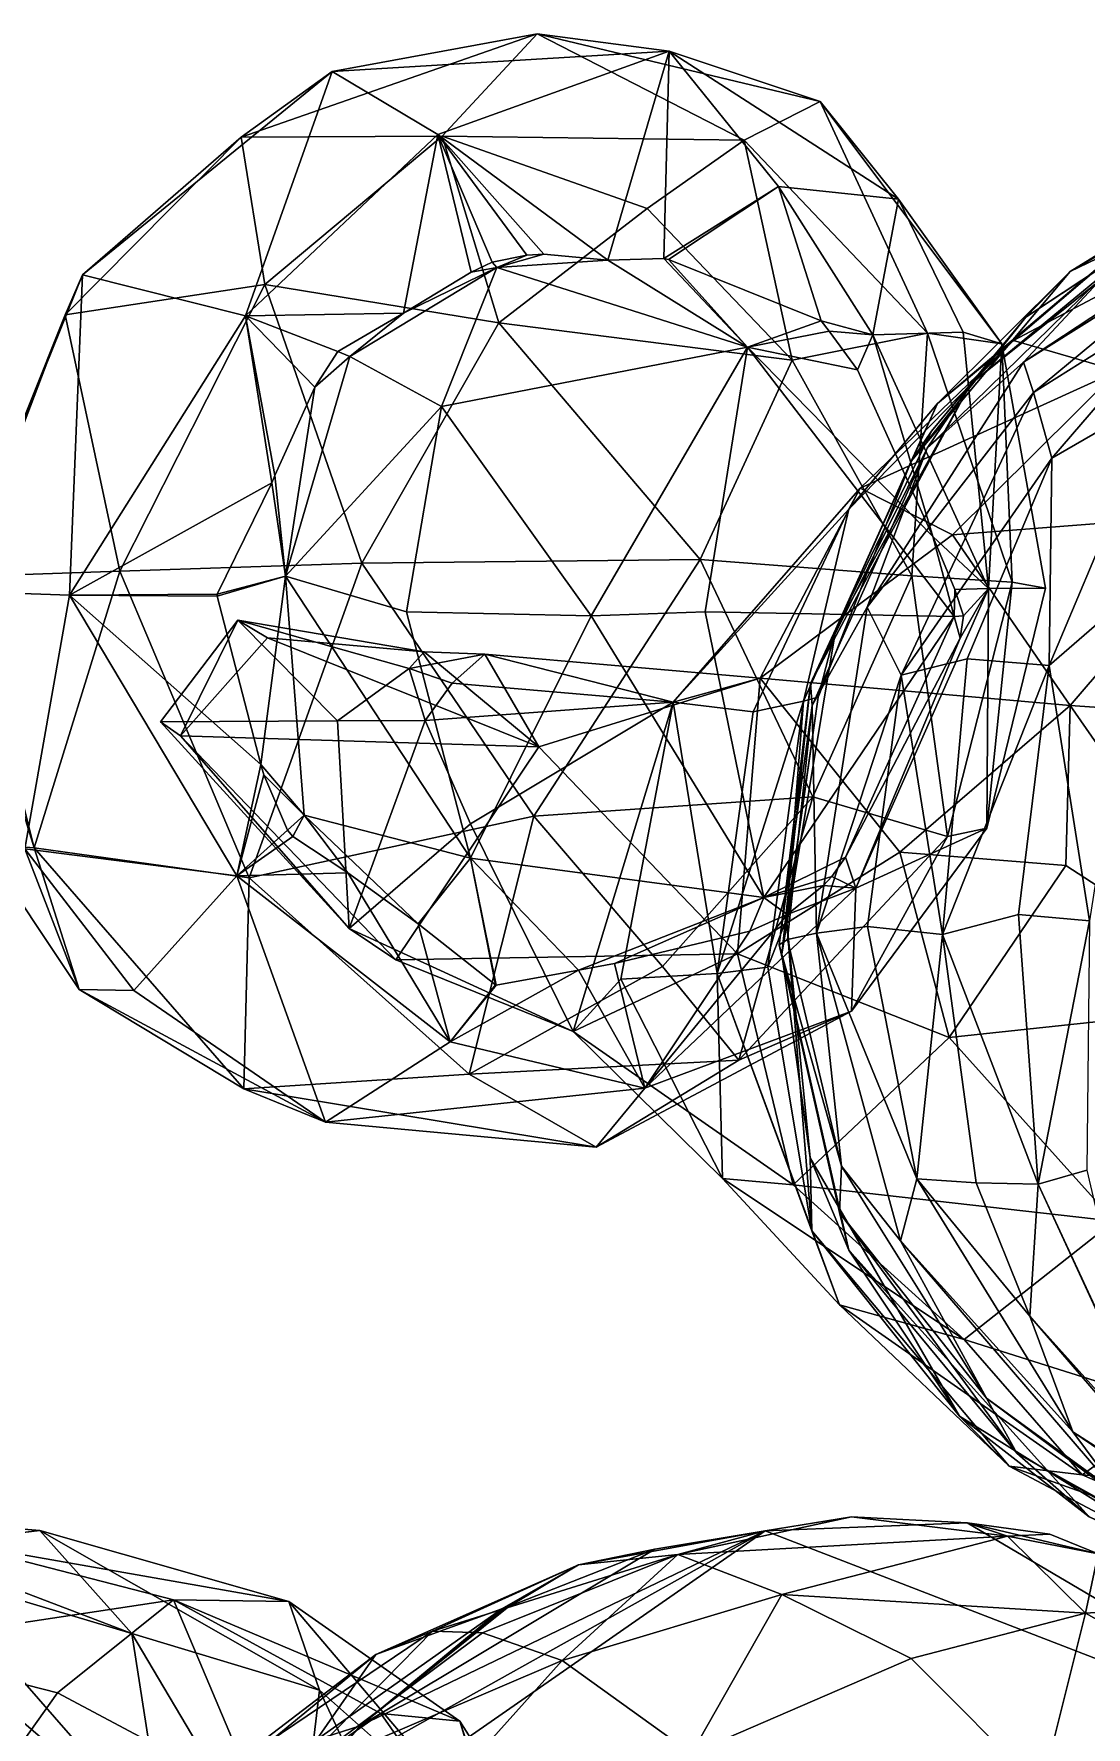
# Model space of a CAD drawing. Extents: x 373697 to 374058, y 6959904 to 6960301.
# Drawn here: x 373903.43 to 373921.43, y 6960143.75 to 6960172.68 of the extents above; entities that cross this region are included whole.
import ezdxf

# ---------------------------------------------------------------- set-up
doc = ezdxf.new("R2010")
doc.units = 0
doc.layers.add('Bht_Fk', color=7, linetype='CONTINUOUS')

msp = doc.modelspace()

# ---------------------------------------------------------------- linework, layer by layer
at = {"layer": 'Bht_Fk'}
for points in [[(373912.04, 6960172.678, 72.181), (373910.414, 6960170.93, 73.053), (373906.978, 6960170.915, 70.567)], [(373908.534, 6960172.033, 69.297), (373912.04, 6960172.678, 72.181), (373906.978, 6960170.915, 70.567)], [(373908.534, 6960172.033, 69.297), (373914.298, 6960172.38, 70.934), (373912.04, 6960172.678, 72.181)], [(373912.04, 6960172.678, 72.181), (373915.578, 6960170.861, 74.416), (373910.414, 6960170.93, 73.053)], [(373916.876, 6960171.523, 73.213), (373915.578, 6960170.861, 74.416), (373912.04, 6960172.678, 72.181)], [(373914.298, 6960172.38, 70.934), (373916.876, 6960171.523, 73.213), (373912.04, 6960172.678, 72.181)], [(373908.534, 6960172.033, 69.297), (373910.343, 6960170.956, 68.503), (373914.298, 6960172.38, 70.934)], [(373913.249, 6960168.811, 68.984), (373914.298, 6960172.38, 70.934), (373910.343, 6960170.956, 68.503)], [(373914.298, 6960172.38, 70.934), (373913.249, 6960168.811, 68.984), (373914.204, 6960168.839, 69.294)], [(373914.204, 6960168.839, 69.294), (373916.163, 6960170.073, 70.463), (373914.298, 6960172.38, 70.934)], [(373914.298, 6960172.38, 70.934), (373918.216, 6960169.855, 71.997), (373916.876, 6960171.523, 73.213)], [(373914.298, 6960172.38, 70.934), (373916.163, 6960170.073, 70.463), (373918.216, 6960169.855, 71.997)], [(373904.263, 6960168.562, 67.616), (373908.534, 6960172.033, 69.297), (373906.978, 6960170.915, 70.567)], [(373908.534, 6960172.033, 69.297), (373904.263, 6960168.562, 67.616), (373907.052, 6960167.859, 66.849)], [(373908.534, 6960172.033, 69.297), (373907.052, 6960167.859, 66.849), (373910.343, 6960170.956, 68.503)], [(373915.578, 6960170.861, 74.416), (373916.876, 6960171.523, 73.213), (373918.712, 6960167.563, 75.374)], [(373916.876, 6960171.523, 73.213), (373919.986, 6960167.382, 74.006), (373918.712, 6960167.563, 75.374)], [(373916.876, 6960171.523, 73.213), (373918.216, 6960169.855, 71.997), (373919.986, 6960167.382, 74.006)], [(373903.971, 6960167.879, 69.557), (373906.978, 6960170.915, 70.567), (373907.384, 6960168.398, 72.408)], [(373903.971, 6960167.879, 69.557), (373904.263, 6960168.562, 67.616), (373906.978, 6960170.915, 70.567)], [(373907.384, 6960168.398, 72.408), (373906.978, 6960170.915, 70.567), (373910.414, 6960170.93, 73.053)], [(373907.052, 6960167.859, 66.849), (373909.754, 6960167.906, 67.608), (373910.343, 6960170.956, 68.503)], [(373907.384, 6960168.398, 72.408), (373910.414, 6960170.93, 73.053), (373911.384, 6960167.738, 74.582)], [(373910.911, 6960168.606, 68.097), (373910.343, 6960170.956, 68.503), (373909.754, 6960167.906, 67.608)], [(373911.272, 6960168.78, 68.239), (373910.343, 6960170.956, 68.503), (373910.911, 6960168.606, 68.097)], [(373911.864, 6960168.896, 68.43), (373910.343, 6960170.956, 68.503), (373911.272, 6960168.78, 68.239)], [(373911.864, 6960168.896, 68.43), (373912.154, 6960168.916, 68.516), (373910.343, 6960170.956, 68.503)], [(373912.154, 6960168.916, 68.516), (373913.249, 6960168.811, 68.984), (373910.343, 6960170.956, 68.503)], [(373910.414, 6960170.93, 73.053), (373913.92, 6960169.692, 74.811), (373911.384, 6960167.738, 74.582)], [(373915.578, 6960170.861, 74.416), (373913.92, 6960169.692, 74.811), (373910.414, 6960170.93, 73.053)], [(373916.399, 6960167.101, 75.812), (373913.92, 6960169.692, 74.811), (373915.578, 6960170.861, 74.416)], [(373918.712, 6960167.563, 75.374), (373916.399, 6960167.101, 75.812), (373915.578, 6960170.861, 74.416)], [(373921.154, 6960168.617, 174.7), (373925.624, 6960170.768, 175.692), (373924.261, 6960170.39, 176.996)], [(373921.154, 6960168.617, 174.7), (373922.621, 6960169.523, 173.186), (373925.624, 6960170.768, 175.692)], [(373924.261, 6960170.39, 176.996), (373923.058, 6960169.588, 178.293), (373920.395, 6960167.835, 175.805)], [(373920.395, 6960167.835, 175.805), (373921.154, 6960168.617, 174.7), (373924.261, 6960170.39, 176.996)], [(373914.204, 6960168.839, 69.294), (373914.287, 6960168.822, 69.311), (373916.163, 6960170.073, 70.463)], [(373914.287, 6960168.822, 69.311), (373916.896, 6960167.775, 70.444), (373916.163, 6960170.073, 70.463)], [(373916.896, 6960167.775, 70.444), (373917.777, 6960167.534, 70.845), (373916.163, 6960170.073, 70.463)], [(373916.163, 6960170.073, 70.463), (373917.777, 6960167.534, 70.845), (373918.216, 6960169.855, 71.997)], [(373924.959, 6960170.096, 182.248), (373923.622, 6960169.115, 183.524), (373920.353, 6960167.071, 180.849)], [(373921.871, 6960168.692, 180.044), (373924.959, 6960170.096, 182.248), (373920.353, 6960167.071, 180.849)], [(373913.92, 6960169.692, 74.811), (373916.399, 6960167.101, 75.812), (373911.384, 6960167.738, 74.582)], [(373918.216, 6960169.855, 71.997), (373917.777, 6960167.534, 70.845), (373919.323, 6960167.583, 72.254)], [(373918.216, 6960169.855, 71.997), (373919.323, 6960167.583, 72.254), (373919.986, 6960167.382, 74.006)], [(373923.058, 6960169.588, 178.293), (373921.871, 6960168.692, 180.044), (373919.446, 6960166.694, 177.137)], [(373920.395, 6960167.835, 175.805), (373923.058, 6960169.588, 178.293), (373919.446, 6960166.694, 177.137)], [(373922.621, 6960169.523, 173.186), (373921.154, 6960168.617, 174.7), (373918.884, 6960166.363, 171.899)], [(373920.184, 6960167.441, 170.271), (373922.621, 6960169.523, 173.186), (373918.884, 6960166.363, 171.899)], [(373920.184, 6960167.441, 170.271), (373924.046, 6960169.483, 171.91), (373922.621, 6960169.523, 173.186)], [(373921.967, 6960166.922, 169.207), (373924.046, 6960169.483, 171.91), (373920.184, 6960167.441, 170.271)], [(373920.353, 6960167.071, 180.849), (373923.622, 6960169.115, 183.524), (373920.523, 6960166.553, 182.58)], [(373923.622, 6960169.115, 183.524), (373923.317, 6960168.306, 185.116), (373920.523, 6960166.553, 182.58)], [(373910.911, 6960168.606, 68.097), (373911.352, 6960168.689, 68.424), (373911.272, 6960168.78, 68.239)], [(373911.272, 6960168.78, 68.239), (373911.352, 6960168.689, 68.424), (373911.864, 6960168.896, 68.43)], [(373912.154, 6960168.916, 68.516), (373911.864, 6960168.896, 68.43), (373911.352, 6960168.689, 68.424)], [(373913.249, 6960168.811, 68.984), (373912.154, 6960168.916, 68.516), (373911.352, 6960168.689, 68.424)], [(373913.249, 6960168.811, 68.984), (373911.352, 6960168.689, 68.424), (373915.634, 6960167.323, 71.052)], [(373914.204, 6960168.839, 69.294), (373913.249, 6960168.811, 68.984), (373915.634, 6960167.323, 71.052)], [(373914.204, 6960168.839, 69.294), (373915.634, 6960167.323, 71.052), (373914.287, 6960168.822, 69.311)], [(373914.287, 6960168.822, 69.311), (373915.634, 6960167.323, 71.052), (373916.896, 6960167.775, 70.444)], [(373904.263, 6960168.562, 67.616), (373902.077, 6960163.156, 66.886), (373904.042, 6960163.089, 65.856)], [(373904.263, 6960168.562, 67.616), (373903.971, 6960167.879, 69.557), (373902.077, 6960163.156, 66.886)], [(373907.052, 6960167.859, 66.849), (373904.263, 6960168.562, 67.616), (373904.042, 6960163.089, 65.856)], [(373909.754, 6960167.906, 67.608), (373908.836, 6960167.165, 67.364), (373911.352, 6960168.689, 68.424)], [(373908.836, 6960167.165, 67.364), (373910.404, 6960166.31, 69.067), (373911.352, 6960168.689, 68.424)], [(373910.911, 6960168.606, 68.097), (373909.754, 6960167.906, 67.608), (373911.352, 6960168.689, 68.424)], [(373911.352, 6960168.689, 68.424), (373910.404, 6960166.31, 69.067), (373915.634, 6960167.323, 71.052)], [(373920.395, 6960167.835, 175.805), (373918.434, 6960165.375, 173.494), (373921.154, 6960168.617, 174.7)], [(373918.434, 6960165.375, 173.494), (373918.884, 6960166.363, 171.899), (373921.154, 6960168.617, 174.7)], [(373918.709, 6960165.6, 178.54), (373921.871, 6960168.692, 180.044), (373920.353, 6960167.071, 180.849)], [(373918.709, 6960165.6, 178.54), (373919.446, 6960166.694, 177.137), (373921.871, 6960168.692, 180.044)], [(373904.906, 6960163.495, 71.408), (373903.971, 6960167.879, 69.557), (373907.384, 6960168.398, 72.408)], [(373907.384, 6960168.398, 72.408), (373909.039, 6960163.633, 74.046), (373904.906, 6960163.495, 71.408)], [(373909.039, 6960163.633, 74.046), (373907.384, 6960168.398, 72.408), (373911.384, 6960167.738, 74.582)], [(373920.523, 6960166.553, 182.58), (373923.317, 6960168.306, 185.116), (373920.838, 6960165.43, 184.33)], [(373920.838, 6960165.43, 184.33), (373923.317, 6960168.306, 185.116), (373922.755, 6960166.534, 186.599)], [(373902.264, 6960163.406, 68.543), (373902.077, 6960163.156, 66.886), (373903.971, 6960167.879, 69.557)], [(373902.264, 6960163.406, 68.543), (373903.971, 6960167.879, 69.557), (373904.906, 6960163.495, 71.408)], [(373907.052, 6960167.859, 66.849), (373904.042, 6960163.089, 65.856), (373907.504, 6960165.006, 66.473)], [(373909.754, 6960167.906, 67.608), (373907.052, 6960167.859, 66.849), (373908.634, 6960167.249, 67.121)], [(373907.052, 6960167.859, 66.849), (373907.504, 6960165.006, 66.473), (373907.555, 6960165.13, 66.496)], [(373907.052, 6960167.859, 66.849), (373907.555, 6960165.13, 66.496), (373908.239, 6960166.644, 66.848)], [(373908.634, 6960167.249, 67.121), (373907.052, 6960167.859, 66.849), (373908.239, 6960166.644, 66.848)], [(373909.754, 6960167.906, 67.608), (373908.634, 6960167.249, 67.121), (373908.836, 6960167.165, 67.364)], [(373914.829, 6960163.699, 75.998), (373909.039, 6960163.633, 74.046), (373911.384, 6960167.738, 74.582)], [(373911.384, 6960167.738, 74.582), (373916.399, 6960167.101, 75.812), (373914.829, 6960163.699, 75.998)], [(373917.034, 6960167.601, 70.484), (373916.896, 6960167.775, 70.444), (373915.634, 6960167.323, 71.052)], [(373915.634, 6960167.323, 71.052), (373917.515, 6960166.939, 70.649), (373917.034, 6960167.601, 70.484)], [(373918.447, 6960163.419, 76.183), (373916.399, 6960167.101, 75.812), (373918.712, 6960167.563, 75.374)], [(373917.034, 6960167.601, 70.484), (373917.777, 6960167.534, 70.845), (373916.896, 6960167.775, 70.444)], [(373917.515, 6960166.939, 70.649), (373917.777, 6960167.534, 70.845), (373917.034, 6960167.601, 70.484)], [(373919.323, 6960167.583, 72.254), (373917.777, 6960167.534, 70.845), (373919.757, 6960163.203, 72.313)], [(373918.781, 6960165.89, 175.29), (373918.434, 6960165.375, 173.494), (373920.395, 6960167.835, 175.805)], [(373920.159, 6960163.312, 75.439), (373918.447, 6960163.419, 76.183), (373918.712, 6960167.563, 75.374)], [(373919.986, 6960167.382, 74.006), (373920.159, 6960163.312, 75.439), (373918.712, 6960167.563, 75.374)], [(373918.781, 6960165.89, 175.29), (373920.395, 6960167.835, 175.805), (373919.446, 6960166.694, 177.137)], [(373919.986, 6960167.382, 74.006), (373919.323, 6960167.583, 72.254), (373919.757, 6960163.203, 72.313)], [(373910.404, 6960166.31, 69.067), (373912.96, 6960162.732, 70.875), (373915.634, 6960167.323, 71.052)], [(373912.96, 6960162.732, 70.875), (373914.909, 6960162.804, 71.566), (373915.634, 6960167.323, 71.052)], [(373914.909, 6960162.804, 71.566), (373919.17, 6960162.721, 72.144), (373915.634, 6960167.323, 71.052)], [(373918.805, 6960164.09, 71.605), (373917.515, 6960166.939, 70.649), (373915.634, 6960167.323, 71.052)], [(373918.805, 6960164.09, 71.605), (373915.634, 6960167.323, 71.052), (373919.17, 6960162.721, 72.144)], [(373918.884, 6960166.363, 171.899), (373917.368, 6960164.556, 169.773), (373920.184, 6960167.441, 170.271)], [(373917.368, 6960164.556, 169.773), (373917.564, 6960164.914, 168.174), (373920.184, 6960167.441, 170.271)], [(373917.515, 6960166.939, 70.649), (373918.805, 6960164.09, 71.605), (373917.777, 6960167.534, 70.845)], [(373917.564, 6960164.914, 168.174), (373921.967, 6960166.922, 169.207), (373920.184, 6960167.441, 170.271)], [(373918.805, 6960164.09, 71.605), (373919.757, 6960163.203, 72.313), (373917.777, 6960167.534, 70.845)], [(373919.757, 6960163.203, 72.313), (373920.732, 6960163.209, 74.234), (373919.986, 6960167.382, 74.006)], [(373920.732, 6960163.209, 74.234), (373920.159, 6960163.312, 75.439), (373919.986, 6960167.382, 74.006)], [(373907.736, 6960163.414, 67.144), (373908.836, 6960167.165, 67.364), (373908.239, 6960166.644, 66.848)], [(373907.736, 6960163.414, 67.144), (373910.404, 6960166.31, 69.067), (373908.836, 6960167.165, 67.364)], [(373908.239, 6960166.644, 66.848), (373908.836, 6960167.165, 67.364), (373908.634, 6960167.249, 67.121)], [(373916.399, 6960167.101, 75.812), (373918.447, 6960163.419, 76.183), (373914.829, 6960163.699, 75.998)], [(373917.682, 6960162.882, 179.973), (373920.353, 6960167.071, 180.849), (373920.523, 6960166.553, 182.58)], [(373918.709, 6960165.6, 178.54), (373920.353, 6960167.071, 180.849), (373917.682, 6960162.882, 179.973)], [(373919.446, 6960166.694, 177.137), (373918.709, 6960165.6, 178.54), (373916.715, 6960161.578, 176.271)], [(373917.147, 6960162.513, 174.733), (373919.446, 6960166.694, 177.137), (373916.715, 6960161.578, 176.271)], [(373917.147, 6960162.513, 174.733), (373918.781, 6960165.89, 175.29), (373919.446, 6960166.694, 177.137)], [(373917.564, 6960164.914, 168.174), (373919.143, 6960164.117, 167.145), (373921.967, 6960166.922, 169.207)], [(373919.143, 6960164.117, 167.145), (373923.981, 6960164.492, 168.562), (373921.967, 6960166.922, 169.207)], [(373907.555, 6960165.13, 66.496), (373907.736, 6960163.414, 67.144), (373908.239, 6960166.644, 66.848)], [(373918.264, 6960161.719, 181.938), (373917.682, 6960162.882, 179.973), (373920.523, 6960166.553, 182.58)], [(373918.264, 6960161.719, 181.938), (373920.523, 6960166.553, 182.58), (373920.838, 6960165.43, 184.33)], [(373922.755, 6960166.534, 186.599), (373922.378, 6960163.26, 188.098), (373920.794, 6960161.884, 185.934)], [(373922.755, 6960166.534, 186.599), (373920.794, 6960161.884, 185.934), (373920.838, 6960165.43, 184.33)], [(373907.736, 6960163.414, 67.144), (373909.808, 6960162.805, 69.211), (373910.404, 6960166.31, 69.067)], [(373909.808, 6960162.805, 69.211), (373912.96, 6960162.732, 70.875), (373910.404, 6960166.31, 69.067)], [(373918.884, 6960166.363, 171.899), (373916.592, 6960161.277, 171.173), (373917.368, 6960164.556, 169.773)], [(373916.592, 6960161.277, 171.173), (373918.884, 6960166.363, 171.899), (373918.434, 6960165.375, 173.494)], [(373917.147, 6960162.513, 174.733), (373918.434, 6960165.375, 173.494), (373918.781, 6960165.89, 175.29)], [(373916.715, 6960161.578, 176.271), (373918.709, 6960165.6, 178.54), (373916.74, 6960161.204, 178.162)], [(373916.74, 6960161.204, 178.162), (373918.709, 6960165.6, 178.54), (373917.682, 6960162.882, 179.973)], [(373916.592, 6960161.277, 171.173), (373918.434, 6960165.375, 173.494), (373916.842, 6960161.347, 173.325)], [(373916.842, 6960161.347, 173.325), (373918.434, 6960165.375, 173.494), (373917.147, 6960162.513, 174.733)], [(373919.391, 6960162.001, 183.824), (373918.264, 6960161.719, 181.938), (373920.838, 6960165.43, 184.33)], [(373920.838, 6960165.43, 184.33), (373920.794, 6960161.884, 185.934), (373919.391, 6960162.001, 183.824)], [(373907.504, 6960165.006, 66.473), (373904.042, 6960163.089, 65.856), (373906.57, 6960163.104, 66.103)], [(373907.736, 6960163.414, 67.144), (373907.504, 6960165.006, 66.473), (373906.57, 6960163.104, 66.103)], [(373907.504, 6960165.006, 66.473), (373907.736, 6960163.414, 67.144), (373907.555, 6960165.13, 66.496)], [(373917.564, 6960164.914, 168.174), (373917.368, 6960164.556, 169.773), (373914.363, 6960161.26, 167.136)], [(373915.854, 6960161.668, 165.513), (373917.564, 6960164.914, 168.174), (373914.363, 6960161.26, 167.136)], [(373915.854, 6960161.668, 165.513), (373919.143, 6960164.117, 167.145), (373917.564, 6960164.914, 168.174)], [(373914.363, 6960161.26, 167.136), (373917.368, 6960164.556, 169.773), (373915.731, 6960161.094, 169.212)], [(373915.731, 6960161.094, 169.212), (373917.368, 6960164.556, 169.773), (373916.592, 6960161.277, 171.173)], [(373919.143, 6960164.117, 167.145), (373921.152, 6960161.2, 166.722), (373923.981, 6960164.492, 168.562)], [(373923.981, 6960164.492, 168.562), (373921.152, 6960161.2, 166.722), (373927.479, 6960160.769, 169.389)], [(373921.152, 6960161.2, 166.722), (373919.143, 6960164.117, 167.145), (373915.854, 6960161.668, 165.513)], [(373918.805, 6960164.09, 71.605), (373919.17, 6960162.721, 72.144), (373919.183, 6960163.185, 71.885)], [(373919.183, 6960163.185, 71.885), (373919.757, 6960163.203, 72.313), (373918.805, 6960164.09, 71.605)], [(373904.906, 6960163.495, 71.408), (373909.039, 6960163.633, 74.046), (373907.117, 6960158.257, 72.194)], [(373907.117, 6960158.257, 72.194), (373909.039, 6960163.633, 74.046), (373911.981, 6960159.313, 74.929)], [(373909.039, 6960163.633, 74.046), (373914.829, 6960163.699, 75.998), (373911.981, 6960159.313, 74.929)], [(373916.754, 6960159.644, 75.879), (373911.981, 6960159.313, 74.929), (373914.829, 6960163.699, 75.998)], [(373918.447, 6960163.419, 76.183), (373916.754, 6960159.644, 75.879), (373914.829, 6960163.699, 75.998)], [(373902.077, 6960163.156, 66.886), (373902.264, 6960163.406, 68.543), (373903.438, 6960158.77, 69.125)], [(373903.438, 6960158.77, 69.125), (373902.264, 6960163.406, 68.543), (373904.906, 6960163.495, 71.408)], [(373903.438, 6960158.77, 69.125), (373904.906, 6960163.495, 71.408), (373907.117, 6960158.257, 72.194)], [(373906.569, 6960163.07, 66.098), (373907.736, 6960163.414, 67.144), (373906.57, 6960163.104, 66.103)], [(373907.314, 6960160.192, 66.373), (373907.736, 6960163.414, 67.144), (373906.569, 6960163.07, 66.098)], [(373907.314, 6960160.192, 66.373), (373908.057, 6960159.331, 66.902), (373907.736, 6960163.414, 67.144)], [(373908.057, 6960159.331, 66.902), (373910.901, 6960158.593, 69.248), (373907.736, 6960163.414, 67.144)], [(373907.736, 6960163.414, 67.144), (373910.901, 6960158.593, 69.248), (373909.808, 6960162.805, 69.211)], [(373916.754, 6960159.644, 75.879), (373918.447, 6960163.419, 76.183), (373919.055, 6960158.965, 75.299)], [(373918.447, 6960163.419, 76.183), (373920.159, 6960163.312, 75.439), (373919.055, 6960158.965, 75.299)], [(373920.159, 6960163.312, 75.439), (373919.728, 6960159.106, 73.623), (373919.055, 6960158.965, 75.299)], [(373919.728, 6960159.106, 73.623), (373920.159, 6960163.312, 75.439), (373920.732, 6960163.209, 74.234)], [(373921.483, 6960157.525, 187.775), (373920.794, 6960161.884, 185.934), (373922.378, 6960163.26, 188.098)], [(373902.077, 6960163.156, 66.886), (373903.278, 6960158.753, 66.37), (373904.042, 6960163.089, 65.856)], [(373902.543, 6960158.836, 67.214), (373902.077, 6960163.156, 66.886), (373903.438, 6960158.77, 69.125)], [(373903.278, 6960158.753, 66.37), (373906.902, 6960158.292, 66.468), (373904.042, 6960163.089, 65.856)], [(373906.57, 6960163.104, 66.103), (373904.042, 6960163.089, 65.856), (373906.569, 6960163.07, 66.098)], [(373906.569, 6960163.07, 66.098), (373904.042, 6960163.089, 65.856), (373907.314, 6960160.192, 66.373)], [(373904.042, 6960163.089, 65.856), (373906.902, 6960158.292, 66.468), (373907.314, 6960160.192, 66.373)], [(373917.489, 6960158.079, 71.24), (373919.757, 6960163.203, 72.313), (373919.272, 6960162.355, 72.053)], [(373917.489, 6960158.079, 71.24), (373919.728, 6960159.106, 73.623), (373919.757, 6960163.203, 72.313)], [(373919.183, 6960163.185, 71.885), (373919.17, 6960162.721, 72.144), (373919.328, 6960162.733, 72.049)], [(373919.183, 6960163.185, 71.885), (373919.328, 6960162.733, 72.049), (373919.757, 6960163.203, 72.313)], [(373919.328, 6960162.733, 72.049), (373919.272, 6960162.355, 72.053), (373919.757, 6960163.203, 72.313)], [(373919.757, 6960163.203, 72.313), (373919.728, 6960159.106, 73.623), (373920.732, 6960163.209, 74.234)], [(373906.924, 6960162.658, 162.321), (373905.6, 6960160.925, 162.138), (373905.941, 6960160.686, 161.108)], [(373908.627, 6960160.943, 163.788), (373905.6, 6960160.925, 162.138), (373906.924, 6960162.658, 162.321)], [(373907.431, 6960162.36, 161.791), (373906.924, 6960162.658, 162.321), (373905.941, 6960160.686, 161.108)], [(373910.105, 6960162.12, 163.779), (373909.851, 6960161.836, 164.163), (373906.924, 6960162.658, 162.321)], [(373907.431, 6960162.36, 161.791), (373910.105, 6960162.12, 163.779), (373906.924, 6960162.658, 162.321)], [(373909.851, 6960161.836, 164.163), (373908.627, 6960160.943, 163.788), (373906.924, 6960162.658, 162.321)], [(373910.901, 6960158.593, 69.248), (373912.96, 6960162.732, 70.875), (373909.808, 6960162.805, 69.211)], [(373912.96, 6960162.732, 70.875), (373910.901, 6960158.593, 69.248), (373915.915, 6960157.924, 70.828)], [(373914.909, 6960162.804, 71.566), (373912.96, 6960162.732, 70.875), (373915.915, 6960157.924, 70.828)], [(373914.909, 6960162.804, 71.566), (373915.915, 6960157.924, 70.828), (373919.17, 6960162.721, 72.144)], [(373919.17, 6960162.721, 72.144), (373915.915, 6960157.924, 70.828), (373917.311, 6960158.61, 71.043)], [(373916.818, 6960157.314, 179.575), (373916.74, 6960161.204, 178.162), (373917.682, 6960162.882, 179.973)], [(373916.818, 6960157.314, 179.575), (373917.682, 6960162.882, 179.973), (373918.264, 6960161.719, 181.938)], [(373919.17, 6960162.721, 72.144), (373917.311, 6960158.61, 71.043), (373919.272, 6960162.355, 72.053)], [(373919.328, 6960162.733, 72.049), (373919.17, 6960162.721, 72.144), (373919.272, 6960162.355, 72.053)], [(373907.431, 6960162.36, 161.791), (373905.941, 6960160.686, 161.108), (373912.066, 6960160.495, 163.51)], [(373912.066, 6960160.495, 163.51), (373910.105, 6960162.12, 163.779), (373907.431, 6960162.36, 161.791)], [(373916.223, 6960156.952, 174.35), (373917.147, 6960162.513, 174.733), (373916.715, 6960161.578, 176.271)], [(373916.223, 6960156.952, 174.35), (373916.842, 6960161.347, 173.325), (373917.147, 6960162.513, 174.733)], [(373919.272, 6960162.355, 72.053), (373917.311, 6960158.61, 71.043), (373917.489, 6960158.079, 71.24)], [(373911.146, 6960162.079, 164.54), (373909.851, 6960161.836, 164.163), (373910.105, 6960162.12, 163.779)], [(373911.146, 6960162.079, 164.54), (373910.586, 6960161.584, 164.611), (373909.851, 6960161.836, 164.163)], [(373911.146, 6960162.079, 164.54), (373910.105, 6960162.12, 163.779), (373912.066, 6960160.495, 163.51)], [(373914.363, 6960161.26, 167.136), (373910.586, 6960161.584, 164.611), (373911.146, 6960162.079, 164.54)], [(373914.363, 6960161.26, 167.136), (373911.146, 6960162.079, 164.54), (373915.854, 6960161.668, 165.513)], [(373911.146, 6960162.079, 164.54), (373912.066, 6960160.495, 163.51), (373915.854, 6960161.668, 165.513)], [(373909.851, 6960161.836, 164.163), (373910.122, 6960160.947, 164.528), (373908.627, 6960160.943, 163.788)], [(373910.586, 6960161.584, 164.611), (373910.122, 6960160.947, 164.528), (373909.851, 6960161.836, 164.163)], [(373918.969, 6960157.289, 183.615), (373918.264, 6960161.719, 181.938), (373919.391, 6960162.001, 183.824)], [(373918.969, 6960157.289, 183.615), (373919.391, 6960162.001, 183.824), (373920.794, 6960161.884, 185.934)], [(373918.969, 6960157.289, 183.615), (373920.794, 6960161.884, 185.934), (373920.27, 6960157.633, 185.652)], [(373920.27, 6960157.633, 185.652), (373920.794, 6960161.884, 185.934), (373921.483, 6960157.525, 187.775)], [(373914.363, 6960161.26, 167.136), (373910.122, 6960160.947, 164.528), (373910.586, 6960161.584, 164.611)], [(373912.066, 6960160.495, 163.51), (373915.464, 6960156.959, 164.748), (373915.854, 6960161.668, 165.513)], [(373915.854, 6960161.668, 165.513), (373915.464, 6960156.959, 164.748), (373918.241, 6960158.696, 165.571)], [(373921.152, 6960161.2, 166.722), (373915.854, 6960161.668, 165.513), (373918.241, 6960158.696, 165.571)], [(373916.715, 6960161.578, 176.271), (373916.74, 6960161.204, 178.162), (373916.176, 6960157.114, 176.373)], [(373916.176, 6960157.114, 176.373), (373916.223, 6960156.952, 174.35), (373916.715, 6960161.578, 176.271)], [(373917.689, 6960157.426, 181.522), (373916.818, 6960157.314, 179.575), (373918.264, 6960161.719, 181.938)], [(373917.689, 6960157.426, 181.522), (373918.264, 6960161.719, 181.938), (373918.969, 6960157.289, 183.615)], [(373914.363, 6960161.26, 167.136), (373910.9, 6960159.18, 165.066), (373910.122, 6960160.947, 164.528)], [(373914.363, 6960161.26, 167.136), (373912.655, 6960155.63, 164.934), (373910.9, 6960159.18, 165.066)], [(373912.655, 6960155.63, 164.934), (373914.363, 6960161.26, 167.136), (373913.471, 6960156.527, 166.751)], [(373914.363, 6960161.26, 167.136), (373915.115, 6960156.621, 168.91), (373913.471, 6960156.527, 166.751)], [(373915.115, 6960156.621, 168.91), (373914.363, 6960161.26, 167.136), (373915.731, 6960161.094, 169.212)], [(373916.592, 6960161.277, 171.173), (373915.115, 6960156.621, 168.91), (373915.731, 6960161.094, 169.212)], [(373916.592, 6960161.277, 171.173), (373915.981, 6960156.734, 170.86), (373915.115, 6960156.621, 168.91)], [(373916.304, 6960157.554, 172.438), (373915.981, 6960156.734, 170.86), (373916.592, 6960161.277, 171.173)], [(373916.321, 6960157.205, 177.74), (373916.176, 6960157.114, 176.373), (373916.74, 6960161.204, 178.162)], [(373916.223, 6960156.952, 174.35), (373916.304, 6960157.554, 172.438), (373916.842, 6960161.347, 173.325)], [(373916.304, 6960157.554, 172.438), (373916.592, 6960161.277, 171.173), (373916.842, 6960161.347, 173.325)], [(373916.321, 6960157.205, 177.74), (373916.74, 6960161.204, 178.162), (373916.818, 6960157.314, 179.575)], [(373921.08, 6960158.467, 166.434), (373921.152, 6960161.2, 166.722), (373918.241, 6960158.696, 165.571)], [(373924.685, 6960156.13, 167.943), (373921.152, 6960161.2, 166.722), (373921.08, 6960158.467, 166.434)], [(373924.685, 6960156.13, 167.943), (373927.479, 6960160.769, 169.389), (373921.152, 6960161.2, 166.722)], [(373908.627, 6960160.943, 163.788), (373908.826, 6960157.39, 163.605), (373905.6, 6960160.925, 162.138)], [(373905.6, 6960160.925, 162.138), (373908.826, 6960157.39, 163.605), (373905.941, 6960160.686, 161.108)], [(373908.627, 6960160.943, 163.788), (373910.122, 6960160.947, 164.528), (373908.826, 6960157.39, 163.605)], [(373910.122, 6960160.947, 164.528), (373910.9, 6960159.18, 165.066), (373908.826, 6960157.39, 163.605)], [(373905.941, 6960160.686, 161.108), (373908.826, 6960157.39, 163.605), (373909.621, 6960156.854, 162.528)], [(373912.066, 6960160.495, 163.51), (373905.941, 6960160.686, 161.108), (373909.621, 6960156.854, 162.528)], [(373915.464, 6960156.959, 164.748), (373912.066, 6960160.495, 163.51), (373909.621, 6960156.854, 162.528)], [(373906.902, 6960158.292, 66.468), (373907.366, 6960160.02, 66.396), (373907.314, 6960160.192, 66.373)], [(373907.366, 6960160.02, 66.396), (373908.057, 6960159.331, 66.902), (373907.314, 6960160.192, 66.373)], [(373907.366, 6960160.02, 66.396), (373906.902, 6960158.292, 66.468), (373907.773, 6960159.075, 66.543)], [(373908.057, 6960159.331, 66.902), (373907.366, 6960160.02, 66.396), (373907.773, 6960159.075, 66.543)], [(373916.754, 6960159.644, 75.879), (373914.184, 6960156.742, 74.729), (373911.981, 6960159.313, 74.929)], [(373914.184, 6960156.742, 74.729), (373916.754, 6960159.644, 75.879), (373915.489, 6960155.142, 73.82)], [(373915.489, 6960155.142, 73.82), (373916.754, 6960159.644, 75.879), (373919.055, 6960158.965, 75.299)], [(373910.879, 6960154.902, 72.743), (373907.117, 6960158.257, 72.194), (373911.981, 6960159.313, 74.929)], [(373907.861, 6960158.962, 66.601), (373908.057, 6960159.331, 66.902), (373907.773, 6960159.075, 66.543)], [(373908.057, 6960159.331, 66.902), (373907.861, 6960158.962, 66.601), (373908.805, 6960158.342, 67.067)], [(373908.057, 6960159.331, 66.902), (373908.805, 6960158.342, 67.067), (373910.007, 6960157.471, 67.628)], [(373910.901, 6960158.593, 69.248), (373908.057, 6960159.331, 66.902), (373910.007, 6960157.471, 67.628)], [(373912.655, 6960155.63, 164.934), (373908.826, 6960157.39, 163.605), (373910.9, 6960159.18, 165.066)], [(373914.184, 6960156.742, 74.729), (373910.879, 6960154.902, 72.743), (373911.981, 6960159.313, 74.929)], [(373907.773, 6960159.075, 66.543), (373906.902, 6960158.292, 66.468), (373907.861, 6960158.962, 66.601)], [(373907.861, 6960158.962, 66.601), (373906.902, 6960158.292, 66.468), (373908.805, 6960158.342, 67.067)], [(373917.413, 6960155.981, 72.688), (373915.489, 6960155.142, 73.82), (373919.055, 6960158.965, 75.299)], [(373919.728, 6960159.106, 73.623), (373917.413, 6960155.981, 72.688), (373919.055, 6960158.965, 75.299)], [(373919.728, 6960159.106, 73.623), (373917.489, 6960158.079, 71.24), (373917.413, 6960155.981, 72.688)], [(373904.208, 6960156.349, 67.625), (373902.543, 6960158.836, 67.214), (373903.438, 6960158.77, 69.125)], [(373902.543, 6960158.836, 67.214), (373904.208, 6960156.349, 67.625), (373903.278, 6960158.753, 66.37)], [(373903.278, 6960158.753, 66.37), (373905.141, 6960156.33, 66.981), (373906.902, 6960158.292, 66.468)], [(373904.208, 6960156.349, 67.625), (373905.141, 6960156.33, 66.981), (373903.278, 6960158.753, 66.37)], [(373907.026, 6960154.65, 70.03), (373903.438, 6960158.77, 69.125), (373907.117, 6960158.257, 72.194)], [(373907.026, 6960154.65, 70.03), (373904.208, 6960156.349, 67.625), (373903.438, 6960158.77, 69.125)], [(373910.901, 6960158.593, 69.248), (373910.007, 6960157.471, 67.628), (373911.329, 6960156.428, 68.262)], [(373910.901, 6960158.593, 69.248), (373911.329, 6960156.428, 68.262), (373911.338, 6960156.425, 68.268)], [(373910.901, 6960158.593, 69.248), (373911.338, 6960156.425, 68.268), (373912.745, 6960156.68, 68.947)], [(373910.901, 6960158.593, 69.248), (373912.745, 6960156.68, 68.947), (373915.915, 6960157.924, 70.828)], [(373915.464, 6960156.959, 164.748), (373919.081, 6960155.531, 165.958), (373918.241, 6960158.696, 165.571)], [(373917.311, 6960158.61, 71.043), (373915.915, 6960157.924, 70.828), (373917.078, 6960158.283, 70.953)], [(373917.489, 6960158.079, 71.24), (373917.311, 6960158.61, 71.043), (373917.078, 6960158.283, 70.953)], [(373919.081, 6960155.531, 165.958), (373921.08, 6960158.467, 166.434), (373918.241, 6960158.696, 165.571)], [(373906.902, 6960158.292, 66.468), (373910.55, 6960155.455, 68.209), (373908.805, 6960158.342, 67.067)], [(373910.007, 6960157.471, 67.628), (373908.805, 6960158.342, 67.067), (373910.55, 6960155.455, 68.209)], [(373924.685, 6960156.13, 167.943), (373921.08, 6960158.467, 166.434), (373919.081, 6960155.531, 165.958)], [(373905.141, 6960156.33, 66.981), (373908.419, 6960154.085, 68.693), (373906.902, 6960158.292, 66.468)], [(373906.902, 6960158.292, 66.468), (373908.419, 6960154.085, 68.693), (373910.55, 6960155.455, 68.209)], [(373910.879, 6960154.902, 72.743), (373907.026, 6960154.65, 70.03), (373907.117, 6960158.257, 72.194)], [(373917.489, 6960158.079, 71.24), (373916.312, 6960157.631, 70.702), (373913.883, 6960154.666, 70.358)], [(373917.489, 6960158.079, 71.24), (373913.883, 6960154.666, 70.358), (373917.413, 6960155.981, 72.688)], [(373917.078, 6960158.283, 70.953), (373915.915, 6960157.924, 70.828), (373916.936, 6960158.125, 70.891)], [(373915.915, 6960157.924, 70.828), (373916.312, 6960157.631, 70.702), (373916.936, 6960158.125, 70.891)], [(373917.489, 6960158.079, 71.24), (373916.936, 6960158.125, 70.891), (373916.312, 6960157.631, 70.702)], [(373917.489, 6960158.079, 71.24), (373917.078, 6960158.283, 70.953), (373916.936, 6960158.125, 70.891)], [(373912.745, 6960156.68, 68.947), (373913.359, 6960156.793, 69.242), (373915.915, 6960157.924, 70.828)], [(373913.359, 6960156.793, 69.242), (373915.678, 6960157.349, 70.427), (373915.915, 6960157.924, 70.828)], [(373915.915, 6960157.924, 70.828), (373915.678, 6960157.349, 70.427), (373916.312, 6960157.631, 70.702)], [(373911.329, 6960156.428, 68.262), (373910.007, 6960157.471, 67.628), (373910.55, 6960155.455, 68.209)], [(373913.883, 6960154.666, 70.358), (373916.312, 6960157.631, 70.702), (373915.678, 6960157.349, 70.427)], [(373916.734, 6960152.224, 170.957), (373915.981, 6960156.734, 170.86), (373916.304, 6960157.554, 172.438)], [(373916.304, 6960157.554, 172.438), (373916.223, 6960156.952, 174.35), (373916.708, 6960153.476, 172.674)], [(373916.734, 6960152.224, 170.957), (373916.304, 6960157.554, 172.438), (373916.708, 6960153.476, 172.674)], [(373918.969, 6960157.289, 183.615), (373920.27, 6960157.633, 185.652), (373920.607, 6960153.025, 185.621)], [(373920.607, 6960153.025, 185.621), (373920.27, 6960157.633, 185.652), (373921.483, 6960157.525, 187.775)], [(373921.435, 6960153.261, 187.562), (373920.607, 6960153.025, 185.621), (373921.483, 6960157.525, 187.775)], [(373908.826, 6960157.39, 163.605), (373912.655, 6960155.63, 164.934), (373909.621, 6960156.854, 162.528)], [(373915.678, 6960157.349, 70.427), (373913.359, 6960156.793, 69.242), (373913.883, 6960154.666, 70.358)], [(373917.242, 6960153.334, 178.177), (373916.176, 6960157.114, 176.373), (373916.321, 6960157.205, 177.74)], [(373917.242, 6960153.334, 178.177), (373916.321, 6960157.205, 177.74), (373916.818, 6960157.314, 179.575)], [(373918.529, 6960153.114, 181.628), (373916.818, 6960157.314, 179.575), (373917.689, 6960157.426, 181.522)], [(373918.25, 6960152.053, 179.848), (373916.818, 6960157.314, 179.575), (373918.529, 6960153.114, 181.628)], [(373918.25, 6960152.053, 179.848), (373917.242, 6960153.334, 178.177), (373916.818, 6960157.314, 179.575)], [(373918.529, 6960153.114, 181.628), (373917.689, 6960157.426, 181.522), (373918.969, 6960157.289, 183.615)], [(373919.546, 6960153.046, 183.631), (373918.529, 6960153.114, 181.628), (373918.969, 6960157.289, 183.615)], [(373918.969, 6960157.289, 183.615), (373920.607, 6960153.025, 185.621), (373919.546, 6960153.046, 183.631)], [(373912.655, 6960155.63, 164.934), (373915.464, 6960156.959, 164.748), (373909.621, 6960156.854, 162.528)], [(373915.464, 6960156.959, 164.748), (373912.655, 6960155.63, 164.934), (373916.417, 6960153.012, 166.053)], [(373919.081, 6960155.531, 165.958), (373915.464, 6960156.959, 164.748), (373916.417, 6960153.012, 166.053)], [(373917.209, 6960152.54, 176.206), (373916.176, 6960157.114, 176.373), (373917.242, 6960153.334, 178.177)], [(373916.223, 6960156.952, 174.35), (373916.176, 6960157.114, 176.373), (373917.209, 6960152.54, 176.206)], [(373917.367, 6960151.896, 174.237), (373916.223, 6960156.952, 174.35), (373917.209, 6960152.54, 176.206)], [(373916.223, 6960156.952, 174.35), (373917.367, 6960151.896, 174.237), (373916.708, 6960153.476, 172.674)], [(373912.745, 6960156.68, 68.947), (373910.55, 6960155.455, 68.209), (373913.883, 6960154.666, 70.358)], [(373912.745, 6960156.68, 68.947), (373911.338, 6960156.425, 68.268), (373910.55, 6960155.455, 68.209)], [(373914.184, 6960156.742, 74.729), (373915.489, 6960155.142, 73.82), (373910.879, 6960154.902, 72.743)], [(373913.883, 6960154.666, 70.358), (373913.359, 6960156.793, 69.242), (373912.745, 6960156.68, 68.947)], [(373915.115, 6960156.621, 168.91), (373915.21, 6960153.122, 167.285), (373913.471, 6960156.527, 166.751)], [(373915.981, 6960156.734, 170.86), (373916.734, 6960152.224, 170.957), (373915.115, 6960156.621, 168.91)], [(373917.21, 6960150.963, 169.132), (373915.21, 6960153.122, 167.285), (373915.115, 6960156.621, 168.91)], [(373915.115, 6960156.621, 168.91), (373916.734, 6960152.224, 170.957), (373917.21, 6960150.963, 169.132)], [(373904.208, 6960156.349, 67.625), (373907.026, 6960154.65, 70.03), (373908.419, 6960154.085, 68.693)], [(373908.419, 6960154.085, 68.693), (373905.141, 6960156.33, 66.981), (373904.208, 6960156.349, 67.625)], [(373911.338, 6960156.425, 68.268), (373911.329, 6960156.428, 68.262), (373910.55, 6960155.455, 68.209)], [(373913.471, 6960156.527, 166.751), (373915.21, 6960153.122, 167.285), (373912.655, 6960155.63, 164.934)], [(373921.903, 6960152.391, 167.553), (373924.685, 6960156.13, 167.943), (373919.081, 6960155.531, 165.958)], [(373915.489, 6960155.142, 73.82), (373917.413, 6960155.981, 72.688), (373913.049, 6960153.658, 71.768)], [(373917.413, 6960155.981, 72.688), (373913.883, 6960154.666, 70.358), (373913.049, 6960153.658, 71.768)], [(373908.419, 6960154.085, 68.693), (373913.883, 6960154.666, 70.358), (373910.55, 6960155.455, 68.209)], [(373916.417, 6960153.012, 166.053), (373912.655, 6960155.63, 164.934), (373915.21, 6960153.122, 167.285)], [(373921.903, 6960152.391, 167.553), (373919.081, 6960155.531, 165.958), (373916.417, 6960153.012, 166.053)], [(373915.489, 6960155.142, 73.82), (373913.049, 6960153.658, 71.768), (373910.879, 6960154.902, 72.743)], [(373913.049, 6960153.658, 71.768), (373907.026, 6960154.65, 70.03), (373910.879, 6960154.902, 72.743)], [(373908.419, 6960154.085, 68.693), (373907.026, 6960154.65, 70.03), (373913.049, 6960153.658, 71.768)], [(373913.883, 6960154.666, 70.358), (373908.419, 6960154.085, 68.693), (373913.049, 6960153.658, 71.768)], [(373916.708, 6960153.476, 172.674), (373919.262, 6960149.058, 173.547), (373916.734, 6960152.224, 170.957)], [(373917.367, 6960151.896, 174.237), (373919.262, 6960149.058, 173.547), (373916.708, 6960153.476, 172.674)], [(373915.21, 6960153.122, 167.285), (373917.21, 6960150.963, 169.132), (373919.341, 6960150.368, 168.004)], [(373919.341, 6960150.368, 168.004), (373916.417, 6960153.012, 166.053), (373915.21, 6960153.122, 167.285)], [(373917.209, 6960152.54, 176.206), (373917.242, 6960153.334, 178.177), (373919.722, 6960149.365, 178.761)], [(373919.722, 6960149.365, 178.761), (373917.242, 6960153.334, 178.177), (373918.25, 6960152.053, 179.848)], [(373921.197, 6960148.792, 182.242), (373918.25, 6960152.053, 179.848), (373918.529, 6960153.114, 181.628)], [(373920.463, 6960150.769, 183.833), (373918.529, 6960153.114, 181.628), (373919.546, 6960153.046, 183.631)], [(373921.197, 6960148.792, 182.242), (373918.529, 6960153.114, 181.628), (373920.463, 6960150.769, 183.833)], [(373921.435, 6960153.261, 187.562), (373922.393, 6960149.171, 187.898), (373920.607, 6960153.025, 185.621)], [(373916.417, 6960153.012, 166.053), (373919.341, 6960150.368, 168.004), (373921.903, 6960152.391, 167.553)], [(373920.463, 6960150.769, 183.833), (373919.546, 6960153.046, 183.631), (373920.607, 6960153.025, 185.621)], [(373920.463, 6960150.769, 183.833), (373920.607, 6960153.025, 185.621), (373922.898, 6960148.06, 186.221)], [(373922.898, 6960148.06, 186.221), (373920.607, 6960153.025, 185.621), (373922.393, 6960149.171, 187.898)], [(373920.242, 6960148.428, 176.899), (373917.209, 6960152.54, 176.206), (373919.722, 6960149.365, 178.761)], [(373920.242, 6960148.428, 176.899), (373917.367, 6960151.896, 174.237), (373917.209, 6960152.54, 176.206)], [(373916.734, 6960152.224, 170.957), (373920.11, 6960148.203, 171.881), (373917.21, 6960150.963, 169.132)], [(373919.262, 6960149.058, 173.547), (373920.11, 6960148.203, 171.881), (373916.734, 6960152.224, 170.957)], [(373919.341, 6960150.368, 168.004), (373922.99, 6960149.222, 169.441), (373921.903, 6960152.391, 167.553)], [(373921.197, 6960148.792, 182.242), (373922.08, 6960147.606, 180.738), (373918.25, 6960152.053, 179.848)], [(373922.08, 6960147.606, 180.738), (373919.722, 6960149.365, 178.761), (373918.25, 6960152.053, 179.848)], [(373917.367, 6960151.896, 174.237), (373920.242, 6960148.428, 176.899), (373921.479, 6960147.337, 175.491)], [(373921.479, 6960147.337, 175.491), (373919.262, 6960149.058, 173.547), (373917.367, 6960151.896, 174.237)], [(373917.21, 6960150.963, 169.132), (373921.36, 6960148.056, 170.525), (373919.341, 6960150.368, 168.004)], [(373917.21, 6960150.963, 169.132), (373920.11, 6960148.203, 171.881), (373921.36, 6960148.056, 170.525)], [(373922.898, 6960148.06, 186.221), (373923.364, 6960147.405, 184.347), (373920.463, 6960150.769, 183.833)], [(373923.364, 6960147.405, 184.347), (373921.197, 6960148.792, 182.242), (373920.463, 6960150.769, 183.833)], [(373919.341, 6960150.368, 168.004), (373921.36, 6960148.056, 170.525), (373922.99, 6960149.222, 169.441)], [(373923.84, 6960146.375, 179.651), (373919.722, 6960149.365, 178.761), (373922.08, 6960147.606, 180.738)], [(373923.84, 6960146.375, 179.651), (373920.242, 6960148.428, 176.899), (373919.722, 6960149.365, 178.761)], [(373919.262, 6960149.058, 173.547), (373923.636, 6960146.336, 174.51), (373920.11, 6960148.203, 171.881)], [(373921.479, 6960147.337, 175.491), (373923.636, 6960146.336, 174.51), (373919.262, 6960149.058, 173.547)], [(373921.36, 6960148.056, 170.525), (373926.865, 6960147.574, 172.062), (373922.99, 6960149.222, 169.441)], [(373925.026, 6960146.195, 183.326), (373921.197, 6960148.792, 182.242), (373923.364, 6960147.405, 184.347)], [(373922.08, 6960147.606, 180.738), (373921.197, 6960148.792, 182.242), (373925.026, 6960146.195, 183.326)], [(373920.11, 6960148.203, 171.881), (373925.244, 6960146.379, 173.29), (373921.36, 6960148.056, 170.525)], [(373920.11, 6960148.203, 171.881), (373923.636, 6960146.336, 174.51), (373925.244, 6960146.379, 173.29)], [(373924.871, 6960145.86, 177.775), (373920.242, 6960148.428, 176.899), (373923.84, 6960146.375, 179.651)], [(373921.479, 6960147.337, 175.491), (373920.242, 6960148.428, 176.899), (373924.871, 6960145.86, 177.775)], [(373921.36, 6960148.056, 170.525), (373925.244, 6960146.379, 173.29), (373926.865, 6960147.574, 172.062)], [(373903.536, 6960147.109, 197.5), (373897.626, 6960146.4, 195.895), (373899.654, 6960147.426, 194.698)], [(373905.107, 6960145.345, 196.193), (373903.536, 6960147.109, 197.5), (373899.654, 6960147.426, 194.698)], [(373901.628, 6960146.383, 193.561), (373905.107, 6960145.345, 196.193), (373899.654, 6960147.426, 194.698)], [(373917.416, 6960147.337, 231.517), (373915.94, 6960147.102, 231.517), (373914.443, 6960146.696, 229.363)], [(373917.416, 6960147.337, 231.517), (373914.443, 6960146.696, 229.363), (373920.083, 6960147.011, 231)], [(373919.392, 6960147.236, 231.517), (373915.94, 6960147.102, 231.517), (373917.416, 6960147.337, 231.517)], [(373919.392, 6960147.236, 231.517), (373917.416, 6960147.337, 231.517), (373920.083, 6960147.011, 231)], [(373897.626, 6960146.4, 195.895), (373903.536, 6960147.109, 197.5), (373901.952, 6960146.921, 198.696)], [(373903.536, 6960147.109, 197.5), (373907.792, 6960145.895, 200.368), (373901.952, 6960146.921, 198.696)], [(373903.536, 6960147.109, 197.5), (373908.319, 6960144.378, 199.068), (373907.792, 6960145.895, 200.368)], [(373903.536, 6960147.109, 197.5), (373905.107, 6960145.345, 196.193), (373908.319, 6960144.378, 199.068)], [(373915.94, 6960147.102, 231.517), (373906.887, 6960140.805, 231.517), (373908.145, 6960142.749, 231.517)], [(373915.94, 6960147.102, 231.517), (373926.644, 6960142.964, 231.517), (373906.887, 6960140.805, 231.517)], [(373915.94, 6960147.102, 231.517), (373908.145, 6960142.749, 231.517), (373909.013, 6960143.77, 231.517)], [(373914.049, 6960146.788, 231.517), (373915.94, 6960147.102, 231.517), (373909.013, 6960143.77, 231.517)], [(373912.744, 6960146.52, 230.58), (373914.443, 6960146.696, 229.363), (373915.94, 6960147.102, 231.517)], [(373912.744, 6960146.52, 230.58), (373915.94, 6960147.102, 231.517), (373914.049, 6960146.788, 231.517)], [(373915.94, 6960147.102, 231.517), (373919.392, 6960147.236, 231.517), (373926.644, 6960142.964, 231.517)], [(373921.63, 6960146.708, 231.517), (373919.392, 6960147.236, 231.517), (373920.803, 6960147.043, 231.517)], [(373919.392, 6960147.236, 231.517), (373921.63, 6960146.708, 231.517), (373926.644, 6960142.964, 231.517)], [(373920.803, 6960147.043, 231.517), (373919.392, 6960147.236, 231.517), (373920.083, 6960147.011, 231)], [(373920.083, 6960147.011, 231), (373921.63, 6960146.708, 231.517), (373920.803, 6960147.043, 231.517)], [(373900.666, 6960145.143, 199.639), (373901.952, 6960146.921, 198.696), (373905.823, 6960145.92, 201.55)], [(373901.952, 6960146.921, 198.696), (373907.792, 6960145.895, 200.368), (373905.823, 6960145.92, 201.55)], [(373909.013, 6960143.77, 231.517), (373911.556, 6960145.807, 231.517), (373914.049, 6960146.788, 231.517)], [(373914.049, 6960146.788, 231.517), (373911.556, 6960145.807, 231.517), (373912.744, 6960146.52, 230.58)], [(373916.225, 6960146.013, 228.325), (373920.083, 6960147.011, 231), (373914.443, 6960146.696, 229.363)], [(373916.225, 6960146.013, 228.325), (373921.417, 6960145.694, 229.949), (373920.083, 6960147.011, 231)], [(373921.63, 6960146.708, 231.517), (373920.083, 6960147.011, 231), (373921.417, 6960145.694, 229.949)], [(373912.744, 6960146.52, 230.58), (373909.28, 6960144.986, 229.174), (373910.249, 6960145.388, 228.151)], [(373912.744, 6960146.52, 230.58), (373911.434, 6960145.77, 231.472), (373909.28, 6960144.986, 229.174)], [(373914.443, 6960146.696, 229.363), (373912.744, 6960146.52, 230.58), (373910.249, 6960145.388, 228.151)], [(373910.249, 6960145.388, 228.151), (373911.105, 6960145.356, 227.5), (373914.443, 6960146.696, 229.363)], [(373912.464, 6960144.884, 226.74), (373914.443, 6960146.696, 229.363), (373911.105, 6960145.356, 227.5)], [(373912.744, 6960146.52, 230.58), (373911.556, 6960145.807, 231.517), (373911.434, 6960145.77, 231.472)], [(373912.464, 6960144.884, 226.74), (373916.225, 6960146.013, 228.325), (373914.443, 6960146.696, 229.363)], [(373923.639, 6960145.841, 231.517), (373921.63, 6960146.708, 231.517), (373921.417, 6960145.694, 229.949)], [(373905.666, 6960141.764, 194.586), (373905.107, 6960145.345, 196.193), (373901.628, 6960146.383, 193.561)], [(373902.478, 6960144.488, 192.173), (373905.666, 6960141.764, 194.586), (373901.628, 6960146.383, 193.561)], [(373905.823, 6960145.92, 201.55), (373903.836, 6960144.332, 201.996), (373900.666, 6960145.143, 199.639)], [(373903.836, 6960144.332, 201.996), (373905.823, 6960145.92, 201.55), (373907.263, 6960142.512, 203.917)], [(373905.823, 6960145.92, 201.55), (373909.368, 6960143.979, 203.466), (373907.263, 6960142.512, 203.917)], [(373910.719, 6960143.847, 202.467), (373909.368, 6960143.979, 203.466), (373905.823, 6960145.92, 201.55)], [(373907.792, 6960145.895, 200.368), (373910.719, 6960143.847, 202.467), (373905.823, 6960145.92, 201.55)], [(373911.449, 6960141.601, 201.072), (373910.719, 6960143.847, 202.467), (373907.792, 6960145.895, 200.368)], [(373908.319, 6960144.378, 199.068), (373911.449, 6960141.601, 201.072), (373907.792, 6960145.895, 200.368)], [(373916.225, 6960146.013, 228.325), (373912.464, 6960144.884, 226.74), (373914.68, 6960143.295, 225.966)], [(373918.433, 6960144.92, 227.984), (373916.225, 6960146.013, 228.325), (373914.68, 6960143.295, 225.966)], [(373918.433, 6960144.92, 227.984), (373921.417, 6960145.694, 229.949), (373916.225, 6960146.013, 228.325)], [(373911.434, 6960145.77, 231.472), (373909.013, 6960143.77, 231.517), (373908.265, 6960143.532, 230.911)], [(373908.265, 6960143.532, 230.911), (373909.28, 6960144.986, 229.174), (373911.434, 6960145.77, 231.472)], [(373909.013, 6960143.77, 231.517), (373911.435, 6960145.743, 231.517), (373911.556, 6960145.807, 231.517)], [(373911.434, 6960145.77, 231.472), (373911.435, 6960145.743, 231.517), (373909.013, 6960143.77, 231.517)], [(373911.556, 6960145.807, 231.517), (373911.485, 6960145.777, 231.517), (373911.434, 6960145.77, 231.472)], [(373911.485, 6960145.777, 231.517), (373911.435, 6960145.743, 231.517), (373911.434, 6960145.77, 231.472)], [(373911.556, 6960145.807, 231.517), (373911.435, 6960145.743, 231.517), (373911.485, 6960145.777, 231.517)], [(373921.417, 6960145.694, 229.949), (373918.433, 6960144.92, 227.984), (373920.66, 6960142.684, 227.683)], [(373921.417, 6960145.694, 229.949), (373920.66, 6960142.684, 227.683), (373924.934, 6960143.723, 230.614)], [(373921.417, 6960145.694, 229.949), (373924.934, 6960143.723, 230.614), (373923.639, 6960145.841, 231.517)], [(373907.879, 6960140.677, 196.929), (373908.319, 6960144.378, 199.068), (373905.107, 6960145.345, 196.193)], [(373905.666, 6960141.764, 194.586), (373907.879, 6960140.677, 196.929), (373905.107, 6960145.345, 196.193)], [(373909.28, 6960144.986, 229.174), (373906.385, 6960142.778, 226.989), (373910.249, 6960145.388, 228.151)], [(373907.805, 6960142.889, 225.683), (373910.249, 6960145.388, 228.151), (373906.385, 6960142.778, 226.989)], [(373911.105, 6960145.356, 227.5), (373910.249, 6960145.388, 228.151), (373907.805, 6960142.889, 225.683)], [(373911.105, 6960145.356, 227.5), (373907.805, 6960142.889, 225.683), (373912.464, 6960144.884, 226.74)], [(373901.69, 6960141.313, 201.831), (373900.666, 6960145.143, 199.639), (373903.836, 6960144.332, 201.996)], [(373909.28, 6960144.986, 229.174), (373906.187, 6960142.449, 228.602), (373906.385, 6960142.778, 226.989)], [(373908.265, 6960143.532, 230.911), (373906.187, 6960142.449, 228.602), (373909.28, 6960144.986, 229.174)], [(373910.093, 6960142.239, 224.879), (373912.464, 6960144.884, 226.74), (373907.805, 6960142.889, 225.683)], [(373912.464, 6960144.884, 226.74), (373910.093, 6960142.239, 224.879), (373914.68, 6960143.295, 225.966)], [(373920.66, 6960142.684, 227.683), (373918.433, 6960144.92, 227.984), (373914.68, 6960143.295, 225.966)], [(373904.873, 6960140.261, 192.869), (373905.666, 6960141.764, 194.586), (373902.478, 6960144.488, 192.173)], [(373904.873, 6960140.261, 192.869), (373902.478, 6960144.488, 192.173), (373902.714, 6960141.33, 190.201)], [(373901.69, 6960141.313, 201.831), (373903.836, 6960144.332, 201.996), (373907.263, 6960142.512, 203.917)], [(373909.872, 6960141.044, 199.157), (373908.319, 6960144.378, 199.068), (373907.879, 6960140.677, 196.929)], [(373908.319, 6960144.378, 199.068), (373909.872, 6960141.044, 199.157), (373911.449, 6960141.601, 201.072)], [(373909.368, 6960143.979, 203.466), (373911.667, 6960140.682, 204.505), (373907.263, 6960142.512, 203.917)], [(373909.368, 6960143.979, 203.466), (373910.719, 6960143.847, 202.467), (373911.667, 6960140.682, 204.505)], [(373910.719, 6960143.847, 202.467), (373912.757, 6960140.626, 203.094), (373911.667, 6960140.682, 204.505)], [(373911.449, 6960141.601, 201.072), (373912.757, 6960140.626, 203.094), (373910.719, 6960143.847, 202.467)], [(373908.265, 6960143.532, 230.911), (373909.013, 6960143.77, 231.517), (373908.145, 6960142.749, 231.517)]]:
    msp.add_3dface(points, dxfattribs=at)

doc.saveas('drawing.dxf')
